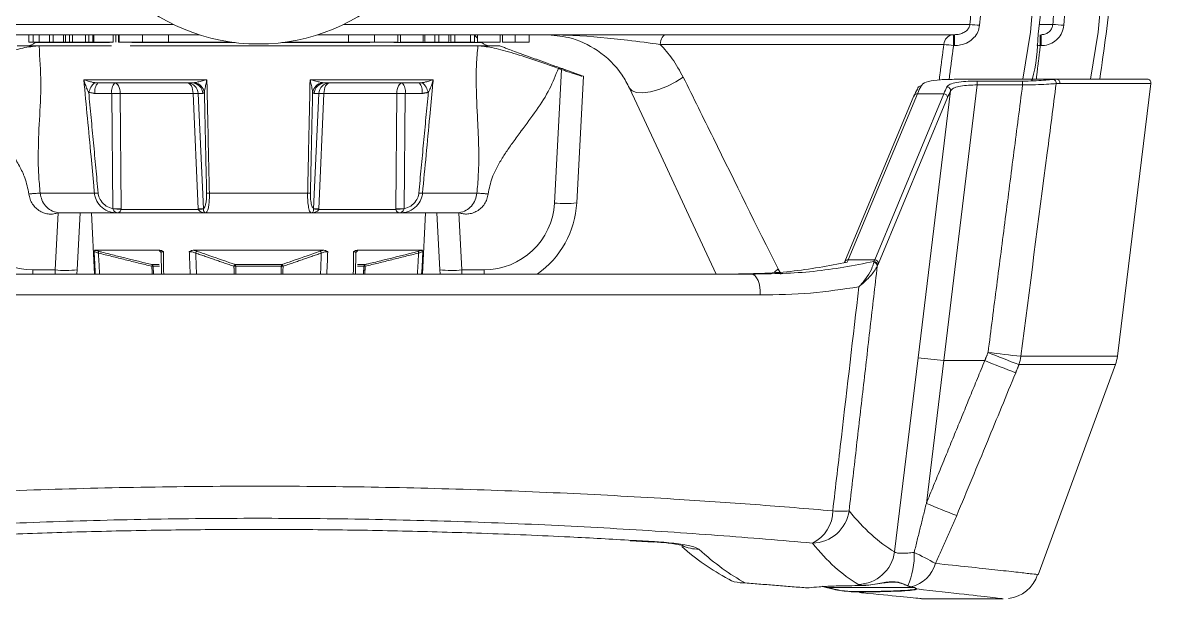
# Model space of a CAD drawing. Extents: x 2 to 136, y 1 to 99.
# Drawn here: x 56.562 to 59.675, y 0.805 to 2.357 of the extents above; entities that cross this region are included whole.
import ezdxf

# ---------------------------------------------------------------- set-up
doc = ezdxf.new("R2010")
doc.units = 0
doc.header["$MEASUREMENT"] = 0
doc.linetypes.add('SLD-Solid', pattern=[0])
doc.layers.add('OBJECT', color=7, linetype='CONTINUOUS')

msp = doc.modelspace()

# ---------------------------------------------------------------- linework, layer by layer
at = {"layer": 'OBJECT', "linetype": 'SLD-Solid', "lineweight": 15}
for p, q in [((55.2804, 2.3527), (56.9678, 2.3527)), ((57.425, 2.3527), (59.1123, 2.3527)), ((59.3012, 2.3527), (59.3358, 2.3527)), ((57.0363, 2.3253), (55.3216, 2.3253)), ((56.5774, 2.3053), (56.5774, 2.3253)), ((56.5774, 2.3053), (56.5893, 2.3053)), ((56.5893, 2.3053), (56.5893, 2.3253)), ((56.5893, 2.3053), (56.6059, 2.3053)), ((56.5964, 2.3053), (56.5951, 2.3041)), ((56.5951, 2.3041), (56.7953, 2.3041)), ((56.6059, 2.3053), (56.6059, 2.3253)), ((56.6059, 2.3053), (56.6332, 2.3053)), ((56.6332, 2.3053), (56.6332, 2.3253)), ((56.6332, 2.3053), (56.6436, 2.3053)), ((56.6436, 2.3053), (56.6436, 2.3253)), ((56.6436, 2.3053), (56.6709, 2.3053)), ((56.6709, 2.3053), (56.6709, 2.3253)), ((56.6709, 2.3053), (56.6761, 2.3053)), ((56.6761, 2.3053), (56.6761, 2.3253)), ((56.6761, 2.3053), (56.6869, 2.3053)), ((56.6869, 2.3053), (56.6869, 2.3253)), ((56.6869, 2.3053), (56.6956, 2.3053)), ((56.6956, 2.3053), (56.6956, 2.3253)), ((56.6956, 2.3053), (56.7305, 2.3053)), ((56.7305, 2.3053), (56.7305, 2.3253)), ((56.7305, 2.3053), (56.7393, 2.3053)), ((56.7393, 2.3053), (56.7393, 2.3253)), ((56.7393, 2.3053), (56.7501, 2.3053)), ((56.7501, 2.3053), (56.7501, 2.3253)), ((56.7501, 2.3053), (56.7527, 2.3053)), ((56.7527, 2.3053), (56.7527, 2.3253)), ((56.7527, 2.3053), (56.8046, 2.3053)), ((56.8046, 2.3053), (56.8046, 2.3253)), ((56.8124, 2.3053), (56.8124, 2.3253)), ((56.8189, 2.3053), (56.8189, 2.3253)), ((56.8189, 2.3053), (56.8214, 2.3053)), ((56.8214, 2.3253), (56.8214, 2.3053)), ((56.8839, 2.3053), (56.8214, 2.3053)), ((56.8548, 2.3041), (57.1334, 2.3041)), ((56.8839, 2.3053), (56.8839, 2.3253)), ((56.9543, 2.3053), (56.8839, 2.3053)), ((56.9543, 2.3053), (56.9543, 2.3253)), ((57.1241, 2.3053), (56.9543, 2.3053)), ((57.2593, 2.3041), (57.496, 2.3041)), ((57.4384, 2.3053), (57.2686, 2.3053)), ((59.0711, 2.3253), (57.3564, 2.3253)), ((57.4384, 2.3053), (57.4384, 2.3253)), ((57.5089, 2.3053), (57.4384, 2.3053)), ((57.5089, 2.3053), (57.5089, 2.3253)), ((57.5714, 2.3053), (57.5089, 2.3053)), ((57.5605, 2.3041), (57.7976, 2.3041)), ((57.5714, 2.3053), (57.5714, 2.3253)), ((57.5789, 2.3053), (57.5789, 2.3253)), ((57.5789, 2.3053), (57.6399, 2.3053)), ((57.6399, 2.3053), (57.6399, 2.3253)), ((57.644, 2.3053), (57.644, 2.3253)), ((57.644, 2.3053), (57.6712, 2.3053)), ((57.6712, 2.3053), (57.6712, 2.3253)), ((57.6712, 2.3053), (57.6816, 2.3053)), ((57.6816, 2.3053), (57.6816, 2.3253)), ((57.6816, 2.3053), (57.7089, 2.3053)), ((57.7089, 2.3053), (57.7089, 2.3253)), ((57.7142, 2.3053), (57.7142, 2.3253)), ((57.7142, 2.3053), (57.7253, 2.3053)), ((57.7253, 2.3053), (57.7253, 2.3253)), ((57.7253, 2.3053), (57.7675, 2.3053)), ((57.7675, 2.3053), (57.7675, 2.3253)), ((57.7675, 2.3053), (57.7778, 2.3053)), ((57.7778, 2.3053), (57.7778, 2.3253)), ((57.7858, 2.3159), (57.7778, 2.3238)), ((57.7858, 2.3053), (57.7858, 2.3253)), ((57.7858, 2.3053), (57.8468, 2.3053)), ((57.7976, 2.3041), (57.7964, 2.3053)), ((57.8468, 2.3053), (57.8468, 2.3253)), ((57.8534, 2.3053), (57.8534, 2.3253)), ((57.8876, 2.3053), (57.8876, 2.3253)), ((57.9249, 2.3053), (57.9249, 2.3253)), ((57.9691, 2.3253), (57.9499, 2.3253)), ((57.9691, 2.3253), (57.9499, 2.3253)), ((57.9691, 2.3253), (57.9499, 2.3253)), ((59.0683, 2.3253), (59.0683, 2.2958)), ((59.0711, 2.2958), (59.0711, 2.3253)), ((59.3021, 2.3253), (59.3021, 2.2958)), ((59.3046, 2.3253), (59.3046, 2.2958)), ((56.5464, 2.2953), (56.6053, 2.2953)), ((56.8005, 2.2953), (56.6053, 2.2953)), ((57.7874, 2.2953), (56.851, 2.2953)), ((57.8464, 2.2953), (57.7874, 2.2953)), ((59.0422, 2.299), (58.2786, 2.299)), ((59.0711, 2.2958), (59.0683, 2.2958)), ((59.3046, 2.2958), (59.3021, 2.2958)), ((58.0124, 2.2316), (57.9936, 1.8717)), ((58.0677, 2.2148), (58.0217, 2.2315)), ((58.0535, 1.8722), (58.0714, 2.2134)), ((58.0677, 2.2148), (58.0714, 2.2134)), ((56.7259, 2.2041), (57.0574, 2.2041)), ((57.0173, 2.1953), (56.7638, 2.1953)), ((57.3353, 2.2041), (57.6668, 2.2041)), ((57.6289, 2.1953), (57.3754, 2.1953)), ((59.1322, 2.1901), (59.0419, 1.4473)), ((59.1251, 2.2053), (59.3459, 2.2053)), ((59.1322, 2.2002), (59.2543, 2.2002)), ((59.1322, 2.2002), (59.1322, 2.1901)), ((59.2543, 2.1901), (59.1322, 2.1901)), ((59.2543, 2.2002), (59.2543, 2.1901)), ((59.3265, 2.2053), (59.355, 2.2053)), ((59.3459, 2.2053), (59.5901, 2.2053)), ((59.6, 2.1941), (59.3549, 2.1941)), ((59.469, 2.2053), (59.5195, 2.2053)), ((59.5097, 1.4588), (59.6, 2.1941)), ((56.8013, 2.1669), (56.7561, 2.1669)), ((56.8036, 1.8564), (56.8013, 2.1669)), ((56.8241, 2.1669), (57.0201, 2.1669)), ((56.8241, 2.1669), (56.8264, 1.8564)), ((57.0341, 1.8564), (57.0201, 2.1669)), ((57.0341, 2.1669), (57.0481, 1.8564)), ((57.0462, 2.1669), (57.0341, 2.1669)), ((57.3446, 1.8564), (57.3586, 2.1669)), ((57.3586, 2.1669), (57.3465, 2.1669)), ((57.3726, 2.1669), (57.3586, 1.8564)), ((57.3726, 2.1669), (57.5687, 2.1669)), ((57.5664, 1.8564), (57.5687, 2.1669)), ((57.5914, 2.1669), (57.5891, 1.8564)), ((57.6367, 2.1669), (57.5914, 2.1669)), ((58.9618, 2.161), (58.7757, 1.7139)), ((58.9711, 2.1664), (58.7849, 1.7192)), ((58.856, 1.7192), (59.0421, 2.1664)), ((59.052, 2.1559), (58.8658, 1.7088)), ((59.0421, 2.1664), (58.9711, 2.1664)), ((58.9729, 1.4546), (59.0603, 2.1738)), ((56.6083, 1.898), (56.7546, 1.898)), ((57.064, 1.898), (57.3287, 1.898)), ((57.6381, 1.898), (57.7844, 1.898)), ((56.6484, 1.6916), (56.6565, 1.8457)), ((56.8106, 1.8453), (56.6635, 1.8453)), ((56.7164, 1.8453), (56.7083, 1.6922)), ((56.7464, 1.8453), (56.755, 1.6803)), ((57.06, 1.8453), (56.8106, 1.8453)), ((56.8263, 1.8548), (57.0342, 1.8548)), ((57.3327, 1.8453), (57.06, 1.8453)), ((57.5822, 1.8453), (57.3327, 1.8453)), ((57.3585, 1.8548), (57.5664, 1.8548)), ((57.7293, 1.8453), (57.5822, 1.8453)), ((57.6377, 1.6803), (57.6464, 1.8453)), ((57.6764, 1.8453), (57.6844, 1.6922)), ((57.7443, 1.6916), (57.7362, 1.8457)), ((56.9307, 1.7444), (56.7547, 1.7444)), ((57.3724, 1.7444), (57.0203, 1.7444)), ((57.638, 1.7444), (57.462, 1.7444)), ((56.9338, 1.7383), (56.9347, 1.6803)), ((57.458, 1.6803), (57.4589, 1.7383)), ((58.7849, 1.7192), (58.856, 1.7192)), ((56.5889, 1.6916), (56.6484, 1.6916)), ((56.5889, 1.6916), (56.5889, 1.6803)), ((56.6484, 1.6916), (56.6484, 1.6803)), ((56.9091, 1.7062), (56.9291, 1.7062)), ((56.9297, 1.7015), (56.9127, 1.7015)), ((57.1341, 1.7062), (57.2586, 1.7062)), ((57.2579, 1.7015), (57.1348, 1.7015)), ((57.48, 1.7015), (57.4632, 1.7015)), ((57.4634, 1.7062), (57.4836, 1.7062)), ((57.8038, 1.6916), (57.7443, 1.6916)), ((57.7443, 1.6916), (57.7443, 1.6803)), ((57.8038, 1.6916), (57.8038, 1.6803)), ((58.5858, 1.6856), (58.5956, 1.6941)), ((55.8695, 1.6803), (58.5242, 1.6803)), ((56.1346, 1.6803), (56.6744, 1.6803)), ((56.6744, 1.6803), (57.0626, 1.6803)), ((56.7065, 1.6803), (56.755, 1.6803)), ((57.3311, 1.6803), (57.7193, 1.6803)), ((57.6377, 1.6803), (57.6862, 1.6803)), ((57.7193, 1.6803), (58.2591, 1.6803)), ((57.9469, 1.6803), (58.303, 1.6803)), ((58.303, 1.6803), (58.3826, 1.6803)), ((58.3038, 1.6803), (58.4069, 1.6803)), ((58.3301, 1.6803), (58.4692, 1.6803)), ((58.3826, 1.6803), (58.4291, 1.6803)), ((58.4069, 1.6803), (58.4291, 1.6803)), ((58.5474, 1.6242), (55.8463, 1.6242)), ((58.9094, 0.9321), (58.9729, 1.4546)), ((59.0419, 1.4473), (58.9951, 1.0626)), ((59.0419, 1.4473), (59.1524, 1.4473)), ((59.5043, 1.4364), (59.2446, 1.4364)), ((59.2494, 1.4588), (59.5097, 1.4588)), ((59.296, 0.8704), (59.5043, 1.4364)), ((58.1978, 0.962), (58.2604, 0.9585)), ((58.1997, 0.9619), (58.26, 0.9582)), ((58.2604, 0.9587), (58.2667, 0.9594)), ((58.6792, 0.8353), (58.6794, 0.8353)), ((58.6794, 0.8353), (58.6796, 0.8353)), ((58.6795, 0.8353), (58.6796, 0.8353)), ((58.7297, 0.8354), (58.7296, 0.8354)), ((58.7297, 0.8354), (58.7298, 0.8353)), ((58.7306, 0.8363), (58.9619, 0.8363)), ((58.9625, 0.8363), (58.7307, 0.8363)), ((58.9638, 0.8354), (58.9639, 0.8353)), ((58.9819, 0.8053), (59.2019, 0.8053))]:
    msp.add_line(p, q, dxfattribs=at)
at = {"layer": 'OBJECT', "linetype": 'SLD-Solid', "lineweight": 15, "flags": 128}
for points in [[(59.2548, 2.2053), (59.2757, 2.332), (59.2893, 2.4932), (59.3224, 2.8109), (59.3607, 3.1816), (59.3858, 3.4289), (59.4024, 3.594), (59.4132, 3.7041), (59.4203, 3.7776), (59.4249, 3.8267), (59.4279, 3.8594), (59.4299, 3.8813), (59.4311, 3.8959), (59.4319, 3.9057), (59.4324, 3.9122), (59.4327, 3.9165), (59.4328, 3.9194), (59.4329, 3.9214), (59.433, 3.9227), (59.433, 3.9235), (59.433, 3.9241), (59.433, 3.9245), (59.4329, 3.9248), (59.4329, 3.925), (59.4329, 3.9251), (59.4329, 3.9252), (59.4329, 3.9252), (59.4329, 3.9252), (59.4329, 3.9253), (59.4328, 3.9253), (59.4328, 3.9253), (59.4328, 3.9253), (59.4328, 3.9253)], [(59.4373, 2.2053), (59.4582, 2.332), (59.4718, 2.4932), (59.5049, 2.8109), (59.5431, 3.1816), (59.5683, 3.4289), (59.5848, 3.594), (59.5957, 3.7041), (59.6028, 3.7776), (59.6074, 3.8267), (59.6104, 3.8594), (59.6123, 3.8813), (59.6136, 3.8959), (59.6143, 3.9057), (59.6148, 3.9122), (59.6151, 3.9165), (59.6153, 3.9194), (59.6154, 3.9214), (59.6154, 3.9227), (59.6154, 3.9235), (59.6154, 3.9241), (59.6154, 3.9245), (59.6154, 3.9248), (59.6154, 3.925), (59.6154, 3.9251), (59.6154, 3.9252), (59.6154, 3.9252), (59.6153, 3.9252), (59.6153, 3.9253), (59.6153, 3.9253), (59.6153, 3.9253), (59.6153, 3.9253), (59.6153, 3.9253)], [(58.2786, 2.299), (58.2792, 2.3043), (58.2803, 2.3093), (58.2818, 2.3138), (58.2837, 2.3178), (58.2859, 2.321), (58.2884, 2.3234), (58.2911, 2.3248), (58.2939, 2.3253)], [(59.2923, 2.297), (59.297, 2.2965), (59.3021, 2.2958)], [(58.1957, 2.181), (58.2026, 2.1737), (58.2148, 2.1697), (58.2315, 2.169), (58.2518, 2.1718), (58.2743, 2.1779), (58.2975, 2.1869), (58.32, 2.1982), (58.3404, 2.211)], [(56.8091, 2.1953), (56.8119, 2.1948), (56.8146, 2.1932), (56.8172, 2.1906), (56.8194, 2.1871), (56.8213, 2.1828), (56.8227, 2.1779), (56.8236, 2.1725), (56.8241, 2.1669)], [(57.0201, 2.1669), (57.0197, 2.1725), (57.0188, 2.1779), (57.0174, 2.1828), (57.0155, 2.1871), (57.0132, 2.1906), (57.0107, 2.1932), (57.008, 2.1948), (57.0052, 2.1953)], [(57.3875, 2.1953), (57.3847, 2.1948), (57.382, 2.1932), (57.3795, 2.1906), (57.3772, 2.1871), (57.3754, 2.1828), (57.3739, 2.1779), (57.373, 2.1725), (57.3726, 2.1669)], [(57.5687, 2.1669), (57.5691, 2.1725), (57.57, 2.1779), (57.5714, 2.1828), (57.5733, 2.1871), (57.5755, 2.1906), (57.5781, 2.1932), (57.5808, 2.1948), (57.5836, 2.1953)], [(58.4291, 1.6803), (58.3611, 1.8262), (58.2807, 1.9987), (58.1957, 2.181)], [(56.933, 1.7406), (56.933, 1.7406), (56.9333, 1.7401), (56.9338, 1.7386), (56.9337, 1.7383)], [(57.4591, 1.7383), (57.459, 1.7392), (57.4595, 1.7403), (57.4598, 1.7406), (57.4598, 1.7406)], [(58.7751, 1.7115), (58.7753, 1.7129), (58.7757, 1.7139)], [(56.7083, 1.6922), (56.7067, 1.6809), (56.7065, 1.6803)], [(57.6844, 1.6922), (57.686, 1.6809), (57.6862, 1.6803)], [(58.5242, 1.6803), (58.5291, 1.6792), (58.5338, 1.6759), (58.538, 1.6706), (58.5417, 1.6634), (58.5446, 1.6548), (58.5465, 1.6451), (58.5475, 1.6348), (58.5474, 1.6242)]]:
    msp.add_lwpolyline(points, dxfattribs=at)
at = {"layer": 'OBJECT', "linetype": 'SLD-Solid', "lineweight": 15}
for centre, radius, start, end in [((57.1964, 2.8253), 0.525, 181.6772, 358.3204), ((59.0484, 1.38), 0.9748, 84.6873, 86.2414), ((59.3068, 1.7374), 0.616, 84.5641, 87.3089), ((56.5739, 2.3253), 0.03, 270, 315), ((57.8188, 2.3253), 0.03, 225, 270), ((59.07, 2.2976), 0.0278, 93.4855, 177.167), ((58.9373, 1.3167), 0.9879, 82.3807, 83.9022), ((56.793, 2.1553), 0.0558, 133.1843, 164.9169), ((56.789, 2.1732), 0.0335, 138.6466, 190.8416), ((56.8342, 2.1732), 0.0335, 138.6463, 190.842), ((57.0047, 2.1659), 0.0294, 1.9558, 89.0599), ((57.0168, 2.1659), 0.0294, 1.9559, 89.0599), ((57.0192, 2.1647), 0.0318, 9.3442, 79.9187), ((57.3735, 2.1647), 0.0318, 100.0813, 170.6558), ((57.3759, 2.1659), 0.0294, 90.9401, 178.0441), ((57.388, 2.1659), 0.0294, 90.9401, 178.0442), ((57.5585, 2.1732), 0.0335, 349.158, 41.3537), ((57.6038, 2.1732), 0.0335, 349.1584, 41.3534), ((57.5997, 2.1553), 0.0558, 15.0831, 46.8157), ((58.9802, 2.1778), 0.00933, 86.538, 174.4851), ((59.0501, 2.1744), 0.0102, 356.6221, 88.0977), ((59.3351, 2.1951), 0.00985, 351.8405, 84.8773), ((59.3453, 2.1957), 0.00967, 350.6536, 86.2789), ((59.5901, 2.1953), 0.01, 353, 90), ((56.8127, 1.6691), 0.4979, 88.692, 91.308), ((57.0271, 1.9896), 0.1774, 87.7452, 92.2548), ((57.3656, 1.9896), 0.1774, 87.7452, 92.2548), ((57.58, 1.6691), 0.4979, 88.692, 91.308), ((58.9702, 2.1572), 0.00921, 84.7768, 155.6628), ((59.0418, 2.1562), 0.0102, 358.7661, 87.9102), ((56.5889, 1.8816), 0.19, 183, 270), ((56.7524, 1.9997), 0.1017, 271.2356, 276.8164), ((57.0628, 1.9256), 0.0277, 256.8894, 272.4648), ((57.3299, 1.9256), 0.0277, 267.5352, 283.1106), ((57.6403, 1.9997), 0.1017, 263.1836, 268.7644), ((57.8038, 1.8816), 0.19, 270, 357), ((57.8038, 1.8853), 0.25, 304.9152, 357), ((58.0214, 2.1183), 0.2481, 263.565, 277.4347), ((56.815, 1.3578), 0.4987, 88.694, 91.306), ((56.7982, 1.5185), 0.3374, 85.214, 89.035), ((56.8158, 1.8352), 0.0101, 88.3176, 91.1412), ((57.0411, 1.6788), 0.1777, 87.7486, 92.2514), ((57.1074, 1.0442), 0.8138, 94.1828, 95.1587), ((57.3516, 1.6788), 0.1777, 87.7486, 92.2514), ((57.2853, 1.0442), 0.8138, 84.8413, 85.8172), ((57.5777, 1.3578), 0.4987, 88.694, 91.306), ((57.5945, 1.5185), 0.3374, 90.965, 94.786), ((57.5769, 1.8352), 0.0101, 88.8588, 91.6824), ((56.7594, 1.7394), 0.00629, 336.5495, 21.7221), ((56.93, 1.7373), 0.00444, 46.8191, 84.7026), ((57.0327, 1.7364), 0.0056, 105.377, 174.1369), ((57.36, 1.7364), 0.0056, 5.8631, 74.623), ((57.4627, 1.7373), 0.00444, 95.2915, 132.2269), ((57.6333, 1.7394), 0.00629, 158.2779, 203.4505), ((58.7841, 1.7101), 0.00921, 84.7823, 155.6627), ((58.8534, 1.704), 0.0102, 358.1894, 87.9337), ((58.8556, 1.709), 0.0102, 358.7695, 87.9069), ((56.6762, 1.9383), 0.2482, 263.5674, 277.4323), ((56.9077, 1.7014), 0.00495, 1.0021, 73.1803), ((56.9027, 1.7038), 0.00684, 339.0901, 20.4254), ((56.9023, 1.8744), 0.1732, 272.2411, 273.4135), ((57.1358, 1.7008), 0.00561, 107.915, 174.773), ((57.1376, 1.5658), 0.1358, 91.187, 93.1408), ((57.1245, 1.7022), 0.0103, 356.1211, 22.5023), ((57.2682, 1.7022), 0.0103, 157.4977, 183.8789), ((57.2551, 1.5658), 0.1358, 86.8592, 88.813), ((57.2569, 1.7008), 0.00561, 5.227, 72.085), ((57.485, 1.7014), 0.00495, 106.8197, 178.9979), ((57.4904, 1.8744), 0.1732, 266.5865, 267.7589), ((57.49, 1.7038), 0.00684, 159.5746, 200.9099), ((57.7165, 1.9383), 0.2482, 262.5677, 276.4326), ((58.8527, 1.7019), 0.0102, 359.3429, 85.2505), ((59.5822, 4.6428), 3.2013, 262.4457, 264.0333), ((60.4125, 4.5256), 3.3026, 247.7374, 249.2903), ((58.8698, 0.1533), 1.3053, 82.4276, 85.4718), ((60.4064, 4.5082), 3.3078, 247.7219, 249.2712), ((59.1394, 1.4707), 0.1106, 341.9553, 353.81), ((59.4104, 1.471), 0.1, 339.8, 353), ((60.314, 4.2336), 3.4344, 247.4164, 248.8861), ((58.6475, 1.042), 0.0955, 295.4101, 0.3892), ((58.687, 1.0567), 0.101, 270.8671, 351.9952), ((58.765, 1.2186), 0.1773, 262.8777, 277.1223), ((58.2489, 0.5281), 0.4307, 77.9368, 88.4595), ((58.765, 1.4297), 0.6461, 228.456, 242.0767), ((58.3806, 1.0371), 0.0978, 244.1372, 271.0294), ((58.8098, 0.9449), 0.1004, 270.6216, 352.6578), ((58.7643, 0.9219), 0.1982, 335.6679, 2.532), ((58.6304, 0.2228), 0.7818, 60.1139, 64.8721), ((58.9292, 0.9292), 0.0952, 285.3472, 342.5391), ((59.208, 0.8968), 0.0904, 275.1369, 343.42), ((58.7296, 0.8363), 0.000928, 274.947, 1.4479), ((58.7298, 0.8363), 0.000935, 275.1354, 2.0553), ((58.9641, 0.8363), 0.000917, 250.1028, 279.2479), ((58.9642, 0.8362), 0.000935, 249.8741, 278.9363), ((58.9699, 0.833), 0.001, 210.4025, 269.9153)]:
    msp.add_arc(centre, radius, start, end, dxfattribs=at)
for centre, major_axis, ratio, start_param, end_param in [((58.9385, 1.7053), (0.0615, 0.4999), 0.118561, 0.285354, 0.411817), ((59.0095, 1.7053), (0.0615, 0.4999), 0.118561, 0.303558, 0.411817), ((58.9286, 1.7065), (0.0615, 0.4899), 0.120906, 0.285954, 0.412418), ((59.0194, 1.7041), (0.0615, 0.4899), 0.120906, 0.304159, 0.412418), ((58.8189, 2.1803), (0.0641, 0.4999), 0.123247, 3.518726, 3.554624), ((58.8899, 2.1803), (0.0641, 0.4999), 0.123247, 3.527575, 3.554624), ((58.8998, 2.1791), (0.064, 0.5099), 0.120906, 3.526962, 3.554011), ((61.1843, 18.1701), (2.1692, 17.275), 0.120906, 3.025129, 3.089578), ((56.5245, 18.1823), (-2.1689, 17.375), 0.120232, 3.002331, 3.056199), ((61.0858, 18.1823), (2.1689, 17.375), 0.120232, 3.024955, 3.089404)]:
    msp.add_ellipse(centre, major_axis=major_axis, ratio=ratio, start_param=start_param, end_param=end_param, dxfattribs=at)
for points, knots in [([(59.2797, 3.9253), (59.2448, 3.5354), (59.1979, 3.0105), (59.1508, 2.4856), (59.1386, 2.3506)], [0, 0, 0, 0, 0.742768, 1, 1, 1, 1]), ([(59.4928, 3.9253), (59.4428, 3.5153), (59.3878, 3.0643), (59.3265, 2.5726), (59.3124, 2.4493), (59.2936, 2.3274), (59.2928, 2.2421), (59.2792, 2.2022), (59.2789, 2.2014)], [0, 0, 0, 0, 0.713223, 0.784545, 0.855867, 0.927189, 0.99845, 1, 1, 1, 1]), ([(59.6753, 3.9253), (59.6249, 3.5154), (59.5695, 3.0645), (59.5092, 2.5725), (59.494, 2.4496), (59.4795, 2.327), (59.4681, 2.2457), (59.4624, 2.2053)], [0, 0, 0, 0, 0.71491, 0.786401, 0.857892, 0.929384, 1, 1, 1, 1]), ([(59.1123, 2.3527), (59.1141, 2.3726), (59.123, 2.4722), (59.1561, 2.8416), (59.1873, 3.1911), (59.2115, 3.4609)], [0, 0, 0, 0, 0.053919, 0.269596, 1, 1, 1, 1]), ([(59.3358, 2.3527), (59.3375, 2.3726), (59.346, 2.4722), (59.3738, 2.7966), (59.3999, 3.1011), (59.4192, 3.3258)], [0, 0, 0, 0, 0.061423, 0.307115, 1, 1, 1, 1]), ([(59.1123, 2.3527), (59.1117, 2.35), (59.1111, 2.3469), (59.108, 2.3412), (59.1031, 2.3353), (59.0933, 2.3293), (59.0822, 2.3259), (59.0745, 2.3255), (59.0711, 2.3253)], [0, 0, 0, 0, 0.146052, 0.170602, 0.352523, 0.560067, 0.807091, 1, 1, 1, 1]), ([(59.0711, 2.2958), (59.0766, 2.2962), (59.0894, 2.297), (59.1078, 2.3041), (59.1237, 2.3164), (59.135, 2.3322), (59.1374, 2.3445), (59.1386, 2.3506)], [0, 0, 0, 0, 0.173808, 0.403588, 0.609273, 0.804436, 1, 1, 1, 1]), ([(59.3046, 2.3253), (59.3062, 2.3254), (59.3112, 2.3256), (59.3195, 2.3282), (59.3278, 2.3343), (59.3339, 2.3428), (59.3351, 2.3494), (59.3358, 2.3527)], [0, 0, 0, 0, 0.104476, 0.335958, 0.561001, 0.781442, 1, 1, 1, 1]), ([(59.3046, 2.2958), (59.3077, 2.296), (59.3175, 2.2964), (59.3335, 2.3018), (59.3498, 2.314), (59.3615, 2.3308), (59.364, 2.344), (59.3652, 2.3506)], [0, 0, 0, 0, 0.102079, 0.329727, 0.554104, 0.777028, 1, 1, 1, 1]), ([(57.8534, 2.3053), (57.8547, 2.3053), (57.8571, 2.3053), (57.865, 2.3053), (57.876, 2.3053), (57.8837, 2.3053), (57.8876, 2.3053)], [0, 0, 0, 0, 0.280746, 0.560277, 0.780035, 1, 1, 1, 1]), ([(57.8876, 2.3053), (57.8936, 2.3053), (57.9028, 2.3053), (57.9121, 2.3053), (57.9223, 2.3053), (57.9237, 2.3053), (57.9249, 2.3053)], [0, 0, 0, 0, 0.249373, 0.375041, 0.500925, 1, 1, 1, 1]), ([(58.1957, 2.181), (58.1893, 2.1931), (58.1674, 2.2344), (58.1139, 2.2847), (58.0413, 2.3197), (57.9902, 2.3237), (57.9691, 2.3253)], [0, 0, 0, 0, 0.139375, 0.476222, 0.783717, 1, 1, 1, 1]), ([(58.2786, 2.299), (58.2496, 2.3029), (58.1761, 2.313), (58.0683, 2.323), (57.994, 2.3253), (57.9693, 2.3253), (57.9691, 2.3253)], [0, 0, 0, 0, 0.303532, 0.768515, 0.997815, 1, 1, 1, 1]), ([(56.3887, 2.2346), (56.411, 2.2425), (56.4557, 2.2583), (56.517, 2.278), (56.5705, 2.2924), (56.5937, 2.2943), (56.6053, 2.2953)], [0, 0, 0, 0, 0.249632, 0.499591, 0.749407, 1, 1, 1, 1]), ([(56.6053, 2.2953), (56.6075, 2.2615), (56.6122, 2.1919), (56.6058, 2.0943), (56.6025, 2.0153), (56.6036, 1.9493), (56.6068, 1.9148), (56.6083, 1.898)], [0, 0, 0, 0, 0.239384, 0.493145, 0.754612, 0.880288, 1, 1, 1, 1]), ([(57.7844, 1.898), (57.7852, 1.9061), (57.7869, 1.923), (57.7896, 1.9643), (57.7901, 2.0222), (57.7869, 2.0869), (57.7839, 2.1457), (57.7825, 2.1954), (57.7828, 2.2446), (57.7859, 2.2785), (57.7874, 2.2953)], [0, 0, 0, 0, 0.057193, 0.119846, 0.300985, 0.506489, 0.64207, 0.760177, 0.881304, 1, 1, 1, 1]), ([(57.7874, 2.2953), (57.799, 2.2943), (57.8221, 2.2924), (57.8754, 2.278), (57.9368, 2.2584), (57.9816, 2.2426), (58.004, 2.2346)], [0, 0, 0, 0, 0.249468, 0.49932, 0.749167, 1, 1, 1, 1]), ([(57.8961, 2.2766), (57.8894, 2.279), (57.877, 2.2836), (57.8613, 2.2895), (57.8508, 2.2936), (57.8467, 2.2952), (57.8464, 2.2953), (57.8464, 2.2953)], [0, 0, 0, 0, 0.260689, 0.492161, 0.715637, 0.925667, 1, 1, 1, 1]), ([(58.2786, 2.299), (58.2897, 2.2866), (58.3135, 2.2601), (58.3311, 2.2281), (58.3404, 2.211)], [0, 0, 0, 0, 0.468954, 1, 1, 1, 1]), ([(58.0217, 2.2315), (58.0216, 2.2315), (58.0216, 2.2315), (58.0156, 2.2336), (58.0053, 2.2371), (57.9909, 2.2422), (57.9798, 2.2462), (57.9739, 2.2483)], [0, 0, 0, 0, 0.142156, 0.343846, 0.549129, 0.762139, 1, 1, 1, 1]), ([(56.578, 1.8961), (56.575, 1.9109), (56.5697, 1.9371), (56.5526, 1.972), (56.5341, 2.0026), (56.5124, 2.0339), (56.4867, 2.0687), (56.458, 2.107), (56.4293, 2.1491), (56.4048, 2.1911), (56.3938, 2.2209), (56.3887, 2.2346)], [0, 0, 0, 0, 0.115434, 0.204199, 0.296296, 0.390312, 0.496176, 0.628006, 0.757037, 0.887489, 1, 1, 1, 1]), ([(58.004, 2.2346), (57.9967, 2.2159), (57.9813, 2.1763), (57.945, 2.1212), (57.9104, 2.0745), (57.8828, 2.0372), (57.8633, 2.0096), (57.8436, 1.9782), (57.8239, 1.9413), (57.8177, 1.9109), (57.8147, 1.8961)], [0, 0, 0, 0, 0.15382, 0.32546, 0.503781, 0.600006, 0.681858, 0.763122, 0.884544, 1, 1, 1, 1]), ([(58.0124, 2.2316), (58.0164, 2.2302), (58.0272, 2.2263), (58.0439, 2.2207), (58.0593, 2.2158), (58.065, 2.2142), (58.0676, 2.2134)], [0, 0, 0, 0, 0.168844, 0.462585, 0.753224, 1, 1, 1, 1]), ([(58.3404, 2.211), (58.3675, 2.156), (58.4545, 1.9795), (58.5381, 1.8104), (58.5956, 1.6941)], [0, 0, 0, 0, 0.311682, 1, 1, 1, 1]), ([(56.7546, 1.898), (56.754, 1.9046), (56.7509, 1.9377), (56.7413, 2.0397), (56.7324, 2.1351), (56.7259, 2.2041)], [0, 0, 0, 0, 0.06485, 0.324257, 1, 1, 1, 1]), ([(56.7259, 2.2041), (56.7259, 2.2041), (56.7289, 2.203), (56.7354, 2.2009), (56.7449, 2.1981), (56.7519, 2.1966), (56.7548, 2.1961)], [0, 0, 0, 0, 0.006869, 0.354284, 0.74085, 1, 1, 1, 1]), ([(56.7391, 2.1699), (56.7376, 2.1726), (56.7339, 2.1795), (56.7297, 2.1911), (56.727, 2.1998), (56.7259, 2.204), (56.7259, 2.2041)], [0, 0, 0, 0, 0.254159, 0.641396, 0.992936, 1, 1, 1, 1]), ([(57.0248, 2.1961), (57.0274, 2.1966), (57.0337, 2.1981), (57.0448, 2.2009), (57.0532, 2.203), (57.0573, 2.2041), (57.0574, 2.2041)], [0, 0, 0, 0, 0.259143, 0.64571, 0.993121, 1, 1, 1, 1]), ([(57.0574, 2.2041), (57.0573, 2.204), (57.0564, 2.1998), (57.0544, 2.1911), (57.0521, 2.1795), (57.051, 2.1726), (57.0506, 2.1699)], [0, 0, 0, 0, 0.007065, 0.358602, 0.745841, 1, 1, 1, 1]), ([(57.0574, 2.2041), (57.0575, 2.1975), (57.0582, 2.1644), (57.0605, 2.0624), (57.0625, 1.9669), (57.064, 1.898)], [0, 0, 0, 0, 0.064852, 0.324259, 1, 1, 1, 1]), ([(57.3287, 1.898), (57.3288, 1.9046), (57.3295, 1.9377), (57.3318, 2.0397), (57.3338, 2.1351), (57.3353, 2.2041)], [0, 0, 0, 0, 0.06485, 0.324257, 1, 1, 1, 1]), ([(57.3421, 2.1699), (57.3417, 2.1726), (57.3406, 2.1795), (57.3383, 2.1911), (57.3363, 2.1998), (57.3354, 2.204), (57.3353, 2.2041)], [0, 0, 0, 0, 0.254159, 0.641398, 0.992935, 1, 1, 1, 1]), ([(57.3353, 2.2041), (57.3354, 2.2041), (57.3395, 2.203), (57.3479, 2.2009), (57.359, 2.1981), (57.3654, 2.1966), (57.3679, 2.1961)], [0, 0, 0, 0, 0.006879, 0.35429, 0.740857, 1, 1, 1, 1]), ([(57.638, 2.1961), (57.6408, 2.1966), (57.6479, 2.1981), (57.6573, 2.2009), (57.6638, 2.203), (57.6668, 2.2041), (57.6668, 2.2041)], [0, 0, 0, 0, 0.25915, 0.645716, 0.993131, 1, 1, 1, 1]), ([(57.6668, 2.2041), (57.6662, 2.1975), (57.6631, 2.1644), (57.6535, 2.0624), (57.6446, 1.9669), (57.6381, 1.898)], [0, 0, 0, 0, 0.064852, 0.324259, 1, 1, 1, 1]), ([(57.6668, 2.2041), (57.6668, 2.204), (57.6657, 2.1998), (57.663, 2.1911), (57.6588, 2.1795), (57.6551, 2.1726), (57.6537, 2.1699)], [0, 0, 0, 0, 0.007064, 0.358604, 0.745841, 1, 1, 1, 1]), ([(59.1251, 2.2053), (59.1084, 2.2053), (59.0748, 2.2053), (59.0312, 2.2044), (58.9985, 2.2002), (58.9847, 2.1933), (58.9813, 2.188), (58.9808, 2.1871)], [0, 0, 0, 0, 0.235871, 0.47166, 0.709708, 0.951942, 1, 1, 1, 1]), ([(59.0505, 2.1846), (59.0528, 2.1872), (59.0576, 2.1923), (59.0761, 2.197), (59.1004, 2.1996), (59.1204, 2.2002), (59.1309, 2.2002), (59.1322, 2.2002)], [0, 0, 0, 0, 0.247398, 0.49508, 0.735442, 0.967351, 1, 1, 1, 1]), ([(59.1322, 2.1901), (59.1241, 2.1899), (59.108, 2.1894), (59.0866, 2.1868), (59.0701, 2.1826), (59.0626, 2.1777), (59.0607, 2.1745), (59.0603, 2.1738)], [0, 0, 0, 0, 0.231454, 0.462801, 0.696832, 0.935034, 1, 1, 1, 1]), ([(59.3448, 2.1937), (59.3368, 2.1314), (59.305, 1.8865), (59.2732, 1.6415), (59.2494, 1.4588)], [0, 0, 0, 0, 0.254031, 1, 1, 1, 1]), ([(59.2543, 2.2002), (59.2645, 2.2004), (59.2848, 2.2007), (59.3119, 2.2027), (59.3281, 2.2042), (59.3345, 2.2048), (59.3359, 2.2049)], [0, 0, 0, 0, 0.301009, 0.601824, 0.907076, 1, 1, 1, 1]), ([(59.3448, 2.1937), (59.3387, 2.1932), (59.3265, 2.1924), (59.2975, 2.1906), (59.2721, 2.19), (59.2575, 2.1901), (59.2543, 2.1901)], [0, 0, 0, 0, 0.302947, 0.605661, 0.913216, 1, 1, 1, 1]), ([(59.3164, 2.2053), (59.3165, 2.2053), (59.3166, 2.2053), (59.3176, 2.2053), (59.3179, 2.2053)], [0, 0, 0, 0, 0.617932, 1, 1, 1, 1]), ([(59.355, 2.2053), (59.3578, 2.2053), (59.3634, 2.2053), (59.3696, 2.2053), (59.3719, 2.2053), (59.3725, 2.2053)], [0, 0, 0, 0, 0.436718, 0.873507, 1, 1, 1, 1]), ([(56.578, 1.8961), (56.5814, 1.8965), (56.5884, 1.8972), (56.5978, 1.8979), (56.6051, 1.8982), (56.6073, 1.8981), (56.6083, 1.898)], [0, 0, 0, 0, 0.242686, 0.499999, 0.757318, 1, 1, 1, 1]), ([(56.6565, 1.8457), (56.6527, 1.8445), (56.645, 1.842), (56.6324, 1.8418), (56.6198, 1.8442), (56.6075, 1.8498), (56.5964, 1.8581), (56.5874, 1.869), (56.5806, 1.8818), (56.5789, 1.8913), (56.578, 1.8961)], [0, 0, 0, 0, 0.111767, 0.224799, 0.346483, 0.469718, 0.599495, 0.730091, 0.865351, 1, 1, 1, 1]), ([(56.6083, 1.898), (56.6095, 1.8919), (56.612, 1.8793), (56.6223, 1.8632), (56.6373, 1.8504), (56.6499, 1.8473), (56.6565, 1.8457)], [0, 0, 0, 0, 0.227829, 0.470205, 0.720041, 1, 1, 1, 1]), ([(56.8156, 1.8453), (56.8153, 1.8453), (56.8109, 1.8453), (56.7983, 1.8465), (56.7793, 1.8542), (56.763, 1.8707), (56.7561, 1.8866), (56.7549, 1.8957), (56.7546, 1.898)], [0, 0, 0, 0, 0.008303, 0.153518, 0.438824, 0.69828, 0.92379, 1, 1, 1, 1]), ([(56.7645, 1.8987), (56.7647, 1.8968), (56.7658, 1.8892), (56.7718, 1.8759), (56.7854, 1.8625), (56.7976, 1.8584), (56.8036, 1.8564)], [0, 0, 0, 0, 0.092744, 0.368061, 0.688411, 1, 1, 1, 1]), ([(57.0481, 1.8564), (57.0493, 1.8579), (57.0518, 1.8611), (57.0547, 1.8708), (57.0565, 1.8835), (57.0565, 1.8936), (57.0566, 1.8987)], [0, 0, 0, 0, 0.255732, 0.511068, 0.755324, 1, 1, 1, 1]), ([(57.064, 1.898), (57.064, 1.8919), (57.0641, 1.8799), (57.0626, 1.8645), (57.0601, 1.8527), (57.0571, 1.8465), (57.0549, 1.8453), (57.054, 1.8453), (57.054, 1.8453)], [0, 0, 0, 0, 0.200874, 0.400025, 0.605989, 0.832566, 0.991709, 1, 1, 1, 1]), ([(57.3388, 1.8453), (57.3387, 1.8453), (57.3378, 1.8453), (57.3354, 1.8465), (57.3319, 1.8542), (57.3293, 1.8707), (57.3285, 1.8866), (57.3286, 1.8957), (57.3287, 1.898)], [0, 0, 0, 0, 0.008302, 0.153523, 0.438822, 0.698279, 0.92379, 1, 1, 1, 1]), ([(57.3361, 1.8987), (57.3361, 1.8968), (57.336, 1.8892), (57.337, 1.8759), (57.34, 1.8625), (57.3431, 1.8584), (57.3446, 1.8564)], [0, 0, 0, 0, 0.092745, 0.368062, 0.688406, 1, 1, 1, 1]), ([(57.6381, 1.898), (57.6378, 1.8957), (57.6366, 1.8866), (57.6297, 1.8707), (57.6134, 1.8542), (57.5944, 1.8465), (57.5818, 1.8453), (57.5774, 1.8453), (57.5771, 1.8453)], [0, 0, 0, 0, 0.07621, 0.30172, 0.561176, 0.846482, 0.991697, 1, 1, 1, 1]), ([(57.5891, 1.8564), (57.5951, 1.8584), (57.6073, 1.8625), (57.6209, 1.8759), (57.6269, 1.8892), (57.628, 1.8968), (57.6282, 1.8987)], [0, 0, 0, 0, 0.311589, 0.631939, 0.907256, 1, 1, 1, 1]), ([(57.7362, 1.8457), (57.743, 1.8474), (57.7554, 1.8504), (57.7705, 1.8633), (57.7808, 1.8793), (57.7832, 1.8921), (57.7844, 1.898)], [0, 0, 0, 0, 0.286095, 0.524054, 0.778729, 1, 1, 1, 1]), ([(57.8147, 1.8961), (57.8138, 1.8914), (57.8121, 1.8819), (57.8054, 1.8691), (57.7964, 1.8581), (57.7853, 1.8499), (57.773, 1.8443), (57.7603, 1.8419), (57.7478, 1.842), (57.7401, 1.8445), (57.7362, 1.8457)], [0, 0, 0, 0, 0.133881, 0.269073, 0.399128, 0.52971, 0.652296, 0.774938, 0.887429, 1, 1, 1, 1]), ([(57.8147, 1.8961), (57.8113, 1.8965), (57.8043, 1.8972), (57.7949, 1.8979), (57.7876, 1.8982), (57.7854, 1.8981), (57.7844, 1.898)], [0, 0, 0, 0, 0.242686, 0.499999, 0.757318, 1, 1, 1, 1]), ([(56.8156, 1.8453), (56.8156, 1.8453), (56.8157, 1.8453), (56.8158, 1.8453), (56.8159, 1.8453), (56.8159, 1.8453), (56.8159, 1.8453), (56.8158, 1.8453), (56.8149, 1.8454), (56.8124, 1.846), (56.809, 1.8483), (56.8058, 1.8521), (56.8044, 1.8549), (56.8039, 1.8559)], [0, 0, 0, 0, 0.006249, 0.01087, 0.014177, 0.017458, 0.0218, 0.032043, 0.073943, 0.240404, 0.569586, 0.838894, 1, 1, 1, 1]), ([(56.8106, 1.8453), (56.8109, 1.8453), (56.8126, 1.8453), (56.8143, 1.8453), (56.8156, 1.8453)], [0, 0, 0, 0, 0.220718, 1, 1, 1, 1]), ([(56.8161, 1.8453), (56.8146, 1.8453), (56.8127, 1.8453), (56.8109, 1.8453), (56.8106, 1.8453)], [0, 0, 0, 0, 0.8209, 1, 1, 1, 1]), ([(56.8263, 1.8548), (56.8261, 1.8539), (56.8254, 1.8516), (56.8236, 1.8488), (56.8214, 1.8465), (56.8193, 1.8455), (56.8178, 1.8453), (56.8169, 1.8453), (56.8165, 1.8453), (56.8162, 1.8453), (56.8161, 1.8453)], [0, 0, 0, 0, 0.122275, 0.31742, 0.550885, 0.808427, 0.924582, 0.961079, 0.979101, 1, 1, 1, 1]), ([(57.0543, 1.8453), (57.0541, 1.8453), (57.0539, 1.8453), (57.0533, 1.8453), (57.052, 1.8453), (57.0487, 1.8455), (57.044, 1.8465), (57.0391, 1.8488), (57.0356, 1.8516), (57.0346, 1.8539), (57.0342, 1.8548)], [0, 0, 0, 0, 0.02089, 0.038901, 0.075399, 0.191561, 0.449114, 0.682568, 0.877728, 1, 1, 1, 1]), ([(57.048, 1.8559), (57.048, 1.8549), (57.0481, 1.8525), (57.0489, 1.8493), (57.0504, 1.8466), (57.052, 1.8456), (57.053, 1.8453), (57.0535, 1.8453), (57.0536, 1.8453), (57.0537, 1.8453), (57.0537, 1.8453), (57.0538, 1.8453), (57.0539, 1.8453), (57.0539, 1.8453), (57.054, 1.8453)], [0, 0, 0, 0, 0.1535, 0.380159, 0.626291, 0.875662, 0.967806, 0.976812, 0.980953, 0.984134, 0.9874, 0.990543, 0.996551, 1, 1, 1, 1]), ([(57.0541, 1.8453), (57.0556, 1.8453), (57.0576, 1.8453), (57.0595, 1.8453), (57.06, 1.8453)], [0, 0, 0, 0, 0.773785, 1, 1, 1, 1]), ([(57.06, 1.8453), (57.0597, 1.8453), (57.0578, 1.8453), (57.0559, 1.8453), (57.0543, 1.8453)], [0, 0, 0, 0, 0.179053, 1, 1, 1, 1]), ([(57.3327, 1.8453), (57.3332, 1.8453), (57.3351, 1.8453), (57.3371, 1.8453), (57.3386, 1.8453)], [0, 0, 0, 0, 0.226238, 1, 1, 1, 1]), ([(57.3384, 1.8453), (57.3369, 1.8453), (57.335, 1.8453), (57.3331, 1.8453), (57.3327, 1.8453)], [0, 0, 0, 0, 0.820947, 1, 1, 1, 1]), ([(57.3585, 1.8548), (57.3583, 1.8544), (57.3579, 1.8532), (57.3563, 1.851), (57.3532, 1.8485), (57.3485, 1.8465), (57.3445, 1.8456), (57.3418, 1.8454), (57.3408, 1.8453), (57.34, 1.8453), (57.3394, 1.8453), (57.3388, 1.8453), (57.3385, 1.8453), (57.3384, 1.8453)], [0, 0, 0, 0, 0.058736, 0.157335, 0.340607, 0.556083, 0.803546, 0.859021, 0.897826, 0.926227, 0.961772, 0.981242, 1, 1, 1, 1]), ([(57.3388, 1.8453), (57.3388, 1.8453), (57.3388, 1.8453), (57.3389, 1.8453), (57.339, 1.8453), (57.3391, 1.8453), (57.3392, 1.8453), (57.3395, 1.8453), (57.3402, 1.8454), (57.3417, 1.846), (57.3435, 1.8483), (57.3446, 1.8521), (57.3447, 1.8549), (57.3447, 1.8559)], [0, 0, 0, 0, 0.006253, 0.010875, 0.014162, 0.017461, 0.021804, 0.03203, 0.07395, 0.240402, 0.569569, 0.838898, 1, 1, 1, 1]), ([(57.5766, 1.8453), (57.5765, 1.8453), (57.5763, 1.8453), (57.5758, 1.8453), (57.5754, 1.8453), (57.5749, 1.8453), (57.5744, 1.8454), (57.5732, 1.8456), (57.5714, 1.8465), (57.5693, 1.8485), (57.5677, 1.8511), (57.5668, 1.8533), (57.5665, 1.8545), (57.5664, 1.8548)], [0, 0, 0, 0, 0.01877, 0.038241, 0.073801, 0.102203, 0.141004, 0.1965, 0.444, 0.659501, 0.842811, 0.961683, 1, 1, 1, 1]), ([(57.5822, 1.8453), (57.5818, 1.8453), (57.58, 1.8453), (57.5781, 1.8453), (57.5766, 1.8453)], [0, 0, 0, 0, 0.1791, 1, 1, 1, 1]), ([(57.5888, 1.8559), (57.5882, 1.8547), (57.5868, 1.8521), (57.5842, 1.849), (57.5813, 1.8466), (57.5789, 1.8456), (57.5775, 1.8454), (57.5771, 1.8453), (57.5769, 1.8453), (57.5768, 1.8453), (57.5768, 1.8453), (57.5768, 1.8453), (57.5769, 1.8453), (57.577, 1.8453), (57.5771, 1.8453), (57.5771, 1.8453), (57.5771, 1.8453)], [0, 0, 0, 0, 0.195254, 0.405032, 0.631158, 0.871025, 0.919812, 0.95032, 0.968708, 0.974994, 0.981366, 0.984371, 0.988051, 0.991381, 0.998346, 1, 1, 1, 1]), ([(57.5779, 1.8453), (57.5789, 1.8453), (57.5804, 1.8453), (57.5818, 1.8453), (57.5822, 1.8453)], [0, 0, 0, 0, 0.740593, 1, 1, 1, 1]), ([(56.7537, 1.7407), (56.7537, 1.7408), (56.7538, 1.7419), (56.7541, 1.7438), (56.7545, 1.7442), (56.7547, 1.7444)], [0, 0, 0, 0, 0.012929, 0.58205, 1, 1, 1, 1]), ([(56.7547, 1.7444), (56.7558, 1.7441), (56.7585, 1.7435), (56.7624, 1.7425), (56.7649, 1.7418), (56.7653, 1.7418)], [0, 0, 0, 0, 0.38363, 0.913375, 1, 1, 1, 1]), ([(56.9304, 1.7418), (56.9299, 1.7423), (56.9291, 1.7433), (56.9302, 1.744), (56.9307, 1.7444)], [0, 0, 0, 0, 0.552192, 1, 1, 1, 1]), ([(56.9307, 1.7444), (56.9321, 1.7442), (56.9353, 1.7438), (56.9384, 1.7419), (56.9401, 1.7408), (56.9401, 1.7407)], [0, 0, 0, 0, 0.41795, 0.987087, 1, 1, 1, 1]), ([(57.0099, 1.7407), (57.01, 1.7408), (57.0118, 1.7419), (57.0151, 1.7438), (57.0187, 1.7442), (57.0203, 1.7444)], [0, 0, 0, 0, 0.012926, 0.582045, 1, 1, 1, 1]), ([(57.0203, 1.7444), (57.0219, 1.7441), (57.0256, 1.7435), (57.0292, 1.7425), (57.031, 1.7418), (57.0313, 1.7418)], [0, 0, 0, 0, 0.383642, 0.913383, 1, 1, 1, 1]), ([(57.3615, 1.7418), (57.3617, 1.7418), (57.3635, 1.7425), (57.3671, 1.7435), (57.3708, 1.7441), (57.3724, 1.7444)], [0, 0, 0, 0, 0.086617, 0.616358, 1, 1, 1, 1]), ([(57.3724, 1.7444), (57.374, 1.7442), (57.3776, 1.7438), (57.3809, 1.7419), (57.3828, 1.7408), (57.3828, 1.7407)], [0, 0, 0, 0, 0.417955, 0.987074, 1, 1, 1, 1]), ([(57.4526, 1.7407), (57.4526, 1.7408), (57.4544, 1.7419), (57.4574, 1.7438), (57.4606, 1.7442), (57.462, 1.7444)], [0, 0, 0, 0, 0.012913, 0.58205, 1, 1, 1, 1]), ([(57.462, 1.7444), (57.4622, 1.7442), (57.4631, 1.7438), (57.4634, 1.7429), (57.4626, 1.7421), (57.4623, 1.7418)], [0, 0, 0, 0, 0.165865, 0.685373, 1, 1, 1, 1]), ([(57.6274, 1.7418), (57.6278, 1.7418), (57.6303, 1.7425), (57.6342, 1.7435), (57.6369, 1.7441), (57.638, 1.7444)], [0, 0, 0, 0, 0.086625, 0.61637, 1, 1, 1, 1]), ([(57.638, 1.7444), (57.6382, 1.7442), (57.6387, 1.7438), (57.6389, 1.7419), (57.639, 1.7408), (57.639, 1.7407)], [0, 0, 0, 0, 0.41795, 0.987071, 1, 1, 1, 1]), ([(56.7652, 1.7369), (56.7649, 1.737), (56.7631, 1.7377), (56.7598, 1.7388), (56.7563, 1.74), (56.7542, 1.7406), (56.7538, 1.7407), (56.7537, 1.7407)], [0, 0, 0, 0, 0.045231, 0.320603, 0.582245, 0.835522, 1, 1, 1, 1]), ([(56.7653, 1.7418), (56.7684, 1.741), (56.7841, 1.7369), (56.832, 1.7247), (56.8769, 1.7139), (56.9091, 1.7062)], [0, 0, 0, 0, 0.065603, 0.328016, 1, 1, 1, 1]), ([(56.9401, 1.7407), (56.9393, 1.7407), (56.9372, 1.7406), (56.9348, 1.7399), (56.9336, 1.7391), (56.9339, 1.7384), (56.9339, 1.7383)], [0, 0, 0, 0, 0.204135, 0.558391, 0.929637, 1, 1, 1, 1]), ([(56.9401, 1.7407), (56.9402, 1.732), (56.9405, 1.7118), (56.9408, 1.6917), (56.941, 1.6803)], [0, 0, 0, 0, 0.435695, 1, 1, 1, 1]), ([(57.0272, 1.7369), (57.027, 1.737), (57.0256, 1.7377), (57.0226, 1.7388), (57.0178, 1.74), (57.0134, 1.7406), (57.0109, 1.7407), (57.0099, 1.7407)], [0, 0, 0, 0, 0.04523, 0.320619, 0.582249, 0.83552, 1, 1, 1, 1]), ([(57.0313, 1.7418), (57.0335, 1.741), (57.0447, 1.7369), (57.079, 1.7247), (57.111, 1.7139), (57.1341, 1.7062)], [0, 0, 0, 0, 0.065606, 0.328016, 1, 1, 1, 1]), ([(57.2586, 1.7062), (57.2609, 1.7069), (57.2722, 1.7106), (57.3065, 1.7222), (57.3385, 1.7336), (57.3615, 1.7418)], [0, 0, 0, 0, 0.065604, 0.328017, 1, 1, 1, 1]), ([(57.3828, 1.7407), (57.3818, 1.7407), (57.3793, 1.7406), (57.3749, 1.74), (57.3701, 1.7388), (57.3671, 1.7377), (57.3657, 1.737), (57.3655, 1.7369)], [0, 0, 0, 0, 0.16448, 0.417751, 0.679381, 0.95477, 1, 1, 1, 1]), ([(57.3828, 1.7407), (57.3824, 1.732), (57.3817, 1.7118), (57.3809, 1.6917), (57.3804, 1.6803)], [0, 0, 0, 0, 0.435694, 1, 1, 1, 1]), ([(57.4588, 1.7383), (57.4588, 1.7386), (57.4587, 1.7395), (57.4569, 1.7403), (57.4545, 1.7407), (57.4529, 1.7407), (57.4526, 1.7407)], [0, 0, 0, 0, 0.262464, 0.597161, 0.925266, 1, 1, 1, 1]), ([(57.4623, 1.7418), (57.4614, 1.7409), (57.4603, 1.74), (57.4593, 1.739), (57.4591, 1.7388)], [0, 0, 0, 0, 0.819035, 1, 1, 1, 1]), ([(57.4836, 1.7062), (57.4867, 1.7069), (57.5025, 1.7106), (57.5505, 1.7222), (57.5953, 1.7336), (57.6274, 1.7418)], [0, 0, 0, 0, 0.065602, 0.328016, 1, 1, 1, 1]), ([(57.639, 1.7407), (57.6389, 1.7407), (57.6385, 1.7406), (57.6364, 1.74), (57.6329, 1.7388), (57.6296, 1.7377), (57.6278, 1.737), (57.6275, 1.7369)], [0, 0, 0, 0, 0.164478, 0.417755, 0.679397, 0.954769, 1, 1, 1, 1]), ([(57.639, 1.7407), (57.6386, 1.732), (57.6375, 1.7118), (57.6364, 1.6917), (57.6358, 1.6803)], [0, 0, 0, 0, 0.435694, 1, 1, 1, 1]), ([(58.782, 1.7126), (58.7317, 1.7028), (58.6304, 1.6831), (58.5232, 1.6812), (58.4692, 1.6803)], [0, 0, 0, 0, 0.496643, 1, 1, 1, 1]), ([(58.5242, 1.6803), (58.5803, 1.6812), (58.6933, 1.6831), (58.8, 1.7038), (58.8537, 1.7142)], [0, 0, 0, 0, 0.497068, 1, 1, 1, 1]), ([(56.9127, 1.7015), (56.9128, 1.6982), (56.9131, 1.6911), (56.9134, 1.684), (56.9135, 1.6803)], [0, 0, 0, 0, 0.471252, 1, 1, 1, 1]), ([(57.1348, 1.7015), (57.1349, 1.6982), (57.1351, 1.6911), (57.1353, 1.684), (57.1354, 1.6803)], [0, 0, 0, 0, 0.471252, 1, 1, 1, 1]), ([(58.8135, 1.6462), (58.8136, 1.6463), (58.8144, 1.6471), (58.8168, 1.6498), (58.8248, 1.6588), (58.8379, 1.676), (58.85, 1.6974), (58.8525, 1.7079), (58.8535, 1.7121)], [0, 0, 0, 0, 0.003812, 0.036465, 0.111775, 0.383704, 0.753032, 1, 1, 1, 1]), ([(58.8628, 1.7018), (58.8605, 1.6974), (58.8544, 1.6862), (58.8366, 1.6662), (58.821, 1.6523), (58.8145, 1.647), (58.8136, 1.6463), (58.8135, 1.6462)], [0, 0, 0, 0, 0.291274, 0.731775, 0.961024, 0.995991, 1, 1, 1, 1]), ([(57.0626, 1.6803), (57.0742, 1.6803), (57.0975, 1.6803), (57.1278, 1.6803), (57.15, 1.6803), (57.1604, 1.6803), (57.1613, 1.6803), (57.1616, 1.6803)], [0, 0, 0, 0, 0.22061, 0.441204, 0.662301, 0.884839, 1, 1, 1, 1]), ([(57.2321, 1.6803), (57.2332, 1.6803), (57.2356, 1.6803), (57.2538, 1.6803), (57.2807, 1.6803), (57.3083, 1.6803), (57.3255, 1.6803), (57.3311, 1.6803)], [0, 0, 0, 0, 0.224518, 0.449077, 0.672569, 0.894408, 1, 1, 1, 1]), ([(58.2591, 1.6803), (58.2704, 1.6803), (58.2934, 1.6803), (58.3178, 1.6803), (58.3301, 1.6803)], [0, 0, 0, 0, 0.491491, 1, 1, 1, 1]), ([(58.8135, 1.6462), (58.7704, 1.6396), (58.6838, 1.6263), (58.593, 1.6249), (58.5474, 1.6242)], [0, 0, 0, 0, 0.497922, 1, 1, 1, 1]), ([(58.7431, 1.0426), (58.7508, 1.1087), (58.7742, 1.3099), (58.7977, 1.511), (58.8135, 1.6462)], [0, 0, 0, 0, 0.328344, 1, 1, 1, 1]), ([(59.2357, 1.4145), (59.2104, 1.3528), (59.1577, 1.2245), (59.1045, 1.0963), (59.0768, 1.0298)], [0, 0, 0, 0, 0.480478, 1, 1, 1, 1]), ([(55.6507, 1.0426), (55.7385, 1.0498), (55.9144, 1.0641), (56.1993, 1.082), (56.4955, 1.0962), (56.8013, 1.1054), (57.1121, 1.1096), (57.423, 1.1085), (57.7297, 1.1019), (58.0287, 1.0905), (58.2976, 1.0759), (58.5365, 1.0596), (58.6742, 1.0483), (58.7431, 1.0426)], [0, 0, 0, 0, 0.094729, 0.189754, 0.284474, 0.379253, 0.474339, 0.569114, 0.662863, 0.756911, 0.850666, 0.925332, 1, 1, 1, 1]), ([(58.6885, 0.9557), (58.6045, 0.9628), (58.4361, 0.9771), (58.1633, 0.995), (57.8796, 1.0093), (57.5865, 1.0187), (57.2884, 1.023), (56.9903, 1.0221), (56.6962, 1.0157), (56.4094, 1.0045), (56.148, 0.99), (55.9121, 0.9734), (55.7742, 0.9616), (55.7052, 0.9557)], [0, 0, 0, 0, 0.094108, 0.188508, 0.282606, 0.376776, 0.471253, 0.56542, 0.658464, 0.751805, 0.844857, 0.922428, 1, 1, 1, 1]), ([(56.1797, 0.9624), (56.2267, 0.9651), (56.3382, 0.9716), (56.5234, 0.9797), (56.7326, 0.9867), (56.9456, 0.9911), (57.1582, 0.9929), (57.3711, 0.9921), (57.5848, 0.9886), (57.8077, 0.9821), (58.0155, 0.9737), (58.1473, 0.9661), (58.2029, 0.9629)], [0, 0, 0, 0, 0.073735, 0.174905, 0.279004, 0.383102, 0.484278, 0.585454, 0.689583, 0.793713, 0.912817, 1, 1, 1, 1]), ([(58.3824, 0.9393), (58.377, 0.9421), (58.3663, 0.9476), (58.3245, 0.9549), (58.2858, 0.9579), (58.2667, 0.9594)], [0, 0, 0, 0, 0.336949, 0.673845, 1, 1, 1, 1]), ([(58.9094, 0.9321), (58.9108, 0.931), (58.9137, 0.9289), (58.9269, 0.9279), (58.9437, 0.9285), (58.9565, 0.93), (58.9624, 0.9306)], [0, 0, 0, 0, 0.26233, 0.524833, 0.784589, 1, 1, 1, 1]), ([(59.0199, 0.9007), (59.0504, 0.8975), (59.1115, 0.8913), (59.1833, 0.8835), (59.2397, 0.8772), (59.2758, 0.8731), (59.2942, 0.871), (59.2945, 0.871), (59.2946, 0.871)], [0, 0, 0, 0, 0.177514, 0.355029, 0.538783, 0.722538, 0.8848, 1, 1, 1, 1]), ([(58.4625, 0.8588), (58.4627, 0.8586), (58.4716, 0.8519), (58.4876, 0.8492), (58.5026, 0.8482), (58.5071, 0.8483), (58.5073, 0.8483)], [0, 0, 0, 0, 0.020827, 0.706056, 0.989847, 1, 1, 1, 1]), ([(58.6795, 0.8353), (58.6876, 0.8362), (58.7037, 0.838), (58.7452, 0.84), (58.7878, 0.841), (58.8153, 0.841), (58.8259, 0.841)], [0, 0, 0, 0, 0.276322, 0.552658, 0.828642, 1, 1, 1, 1]), ([(58.8259, 0.841), (58.8258, 0.841), (58.818, 0.8421), (58.8144, 0.8433), (58.8109, 0.8445)], [0, 0, 0, 0, 0.008019, 1, 1, 1, 1]), ([(58.944, 0.8411), (58.9338, 0.8457), (58.9156, 0.8538), (58.8759, 0.8494), (58.8465, 0.8424), (58.8287, 0.8421), (58.8258, 0.842)], [0, 0, 0, 0, 0.350739, 0.62487, 0.939556, 1, 1, 1, 1]), ([(58.8259, 0.841), (58.8428, 0.843), (58.8718, 0.8465), (58.9084, 0.8531), (58.9311, 0.8462), (58.9415, 0.8417), (58.9449, 0.8402)], [0, 0, 0, 0, 0.356929, 0.612991, 0.870168, 1, 1, 1, 1]), ([(58.7925, 0.8244), (58.7759, 0.8262), (58.7533, 0.8285), (58.7346, 0.834), (58.7297, 0.8354)], [0, 0, 0, 0, 0.736892, 1, 1, 1, 1]), ([(58.7307, 0.8363), (58.7448, 0.8323), (58.7641, 0.8268), (58.7866, 0.8257), (58.7927, 0.8254)], [0, 0, 0, 0, 0.728741, 1, 1, 1, 1]), ([(58.9699, 0.832), (58.9682, 0.8311), (58.965, 0.8293), (58.939, 0.8269), (58.9007, 0.8253), (58.8529, 0.8243), (58.8153, 0.8242), (58.7956, 0.8244), (58.7925, 0.8244)], [0, 0, 0, 0, 0.19324, 0.386487, 0.579566, 0.772391, 0.965025, 1, 1, 1, 1]), ([(58.7927, 0.8254), (58.8096, 0.8253), (58.8434, 0.8252), (58.892, 0.826), (58.9323, 0.8276), (58.9597, 0.8298), (58.9685, 0.8317), (58.9688, 0.8329), (58.9689, 0.833)], [0, 0, 0, 0, 0.192566, 0.38513, 0.577737, 0.770506, 0.963514, 1, 1, 1, 1]), ([(58.8151, 0.8223), (58.8226, 0.8216), (58.8733, 0.8169), (58.9402, 0.8102), (58.9876, 0.8054), (58.9833, 0.8058), (58.982, 0.8059)], [0, 0, 0, 0, 0.066387, 0.443635, 0.831887, 1, 1, 1, 1]), ([(59.2023, 0.8053), (59.2021, 0.8053), (59.201, 0.8055), (59.1984, 0.8058), (59.1959, 0.8061), (59.1692, 0.8093), (59.1067, 0.8169), (59.0158, 0.8269), (58.9699, 0.832)], [0, 0, 0, 0, 0.010096, 0.094011, 0.176828, 0.354266, 0.673199, 1, 1, 1, 1])]:
    msp.add_open_spline(points, degree=3, knots=knots, dxfattribs=at)
for points in [[(59.5002, 3.9253), (59.3652, 2.3506)], [(57.9739, 2.2483), (57.8961, 2.2766)], [(59.0297, 2.2034), (59.0422, 2.299)], [(59.0683, 2.2958), (59.0563, 2.2046)], [(59.3021, 2.2958), (59.2911, 2.2053)], [(58.004, 2.2346), (58.0124, 2.2316)], [(58.0676, 2.2134), (58.0677, 2.2148)], [(56.7548, 2.1961), (56.7638, 2.1953)], [(57.0173, 2.1953), (57.0248, 2.1961)], [(57.3679, 2.1961), (57.3754, 2.1953)], [(57.6289, 2.1953), (57.638, 2.1961)], [(59.1613, 1.4692), (59.2543, 2.1901)], [(59.3359, 2.2049), (59.3459, 2.2053)], [(59.3549, 2.1941), (59.3448, 2.1937)], [(56.7561, 2.1669), (56.7391, 2.1699)], [(56.7391, 2.1699), (56.7645, 1.8987)], [(57.0506, 2.1699), (57.0462, 2.1669)], [(57.0566, 1.8987), (57.0506, 2.1699)], [(57.3421, 2.1699), (57.3361, 1.8987)], [(57.3465, 2.1669), (57.3421, 2.1699)], [(57.6282, 1.8987), (57.6537, 2.1699)], [(57.6537, 2.1699), (57.6367, 2.1669)], [(56.6635, 1.8453), (56.6565, 1.8457)], [(56.8039, 1.8559), (56.8036, 1.8564)], [(56.8264, 1.8564), (56.8263, 1.8548)], [(57.0342, 1.8548), (57.0341, 1.8564)], [(57.0481, 1.8564), (57.048, 1.8559)], [(57.3447, 1.8559), (57.3446, 1.8564)], [(57.3586, 1.8564), (57.3585, 1.8548)], [(57.5664, 1.8548), (57.5664, 1.8564)], [(57.5891, 1.8564), (57.5888, 1.8559)], [(57.7362, 1.8457), (57.7293, 1.8453)], [(56.7569, 1.6803), (56.7537, 1.7407)], [(56.7652, 1.7369), (56.7683, 1.6803)], [(56.9091, 1.7013), (56.7652, 1.7369)], [(56.9337, 1.7388), (56.9304, 1.7418)], [(57.0123, 1.6803), (57.0099, 1.7407)], [(57.0272, 1.7369), (57.0294, 1.6803)], [(57.1302, 1.7013), (57.0272, 1.7369)], [(57.3655, 1.7369), (57.2625, 1.7013)], [(57.3634, 1.6803), (57.3655, 1.7369)], [(57.4517, 1.6803), (57.4526, 1.7407)], [(57.6275, 1.7369), (57.4836, 1.7013)], [(57.6244, 1.6803), (57.6275, 1.7369)], [(58.8535, 1.7121), (58.8537, 1.7142)], [(56.91, 1.6803), (56.9091, 1.7013)], [(57.1308, 1.6803), (57.1302, 1.7013)], [(57.2573, 1.6803), (57.2579, 1.7015)], [(57.2625, 1.7013), (57.2619, 1.6803)], [(57.4792, 1.6803), (57.48, 1.7015)], [(57.4836, 1.7013), (57.4827, 1.6803)], [(58.5956, 1.6941), (58.604, 1.6803)], [(58.8628, 1.7018), (58.787, 1.0426)], [(58.8636, 1.7036), (58.8628, 1.7018)], [(59.1524, 1.4473), (59.1613, 1.4692)], [(58.9951, 1.0626), (59.1524, 1.4473)], [(59.2446, 1.4364), (59.2357, 1.4145)], [(58.9624, 0.9306), (58.9951, 1.0626)], [(59.0768, 1.0298), (59.0199, 0.9007)], [(58.2029, 0.9629), (58.2667, 0.9594)], [(58.5073, 0.8483), (58.6758, 0.8348)], [(58.6692, 0.8353), (58.6758, 0.8348)], [(58.6758, 0.8348), (58.6792, 0.8353)], [(58.6795, 0.8353), (58.6792, 0.8353)], [(58.7296, 0.8354), (58.7149, 0.8392)], [(58.7307, 0.8363), (58.7306, 0.8363)], [(58.9449, 0.8402), (58.9543, 0.8374)], [(58.9543, 0.8374), (58.9643, 0.8354)], [(58.9644, 0.8353), (58.9643, 0.8354)], [(58.9644, 0.8353), (58.9699, 0.832)]]:
    msp.add_open_spline(points, degree=1, dxfattribs=at)

doc.saveas('drawing.dxf')
